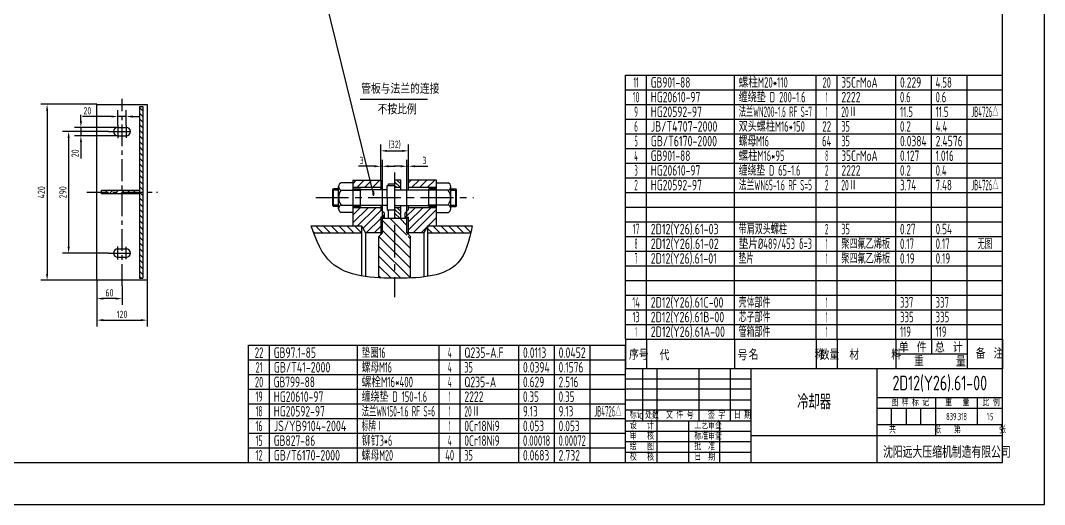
# Model space of a CAD drawing. Header units: millimetres. Extents: x 0 to 4205, y 0 to 2970.
# Drawn here: x 1760 to 4205, y 0 to 1155 of the extents above; entities that cross this region are included whole.
import ezdxf
from ezdxf.enums import TextEntityAlignment as Align

# ---------------------------------------------------------------- set-up
doc = ezdxf.new("R2010")
doc.units = ezdxf.units.MM
doc.header["$LTSCALE"] = 50
doc.linetypes.add('G', pattern=[2, 1.25, -0.25, 0.25, -0.25])
for name, color, linetype in [('01', 7, 'Continuous'), ('02', 1, 'Continuous'), ('05', 4, 'G'), ('08', 1, 'Continuous'), ('11', 3, 'Continuous'), ('9', 5, 'Continuous')]:
    doc.layers.add(name, color=color, linetype=linetype)
doc.styles.get("Standard").update_dxf_attribs({"font": 'isocp', "width": 0.707, "bigfont": 'intecad.shx'})
doc.dimstyles.new('INTE', dxfattribs={"dimscale": 5, "dimtxt": 3.5, "dimasz": 3, "dimexe": 3, "dimexo": 0, "dimgap": 1, "dimtad": 1, "dimdsep": 46, "dimtxsty": 'Standard', "dimcen": 0, "dimclrd": 1, "dimclre": 1, "dimclrt": 3, "dimaunit": 1, "dimadec": 0, "dimazin": 2, "dimtfac": 1, "dimtmove": 0, "dimatfit": 0, "dimfxl": 0, "dimtzin": 0, "dimarcsym": 0})

# ---------------------------------------------------------------- blocks, each defined once
blk = doc.blocks.new('*D42')
at = {"layer": '08', "color": 1, "lineweight": -2}
for p, q in [((2062.9, 535.2), (2062.9, 425.1)), ((1942.9, 476.5), (1942.9, 425.1)), ((1957.9, 440.1), (2047.9, 440.1))]:
    blk.add_line(p, q, dxfattribs=at)
at = {"layer": '08', "color": 1}
for points in [[(1957.9, 442.6), (1957.9, 437.6), (1942.9, 440.1)], [(2047.9, 442.6), (2047.9, 437.6), (2062.9, 440.1)]]:
    blk.add_solid(points, dxfattribs=at)
at = {"layer": 'Defpoints', "color": 0}
for p in [(2062.9, 535.2), (1942.9, 476.5), (2062.9, 440.1)]:
    blk.add_point(p, dxfattribs=at)
at = {"layer": '08', "color": 3, "insert": (2002.9, 453.8), "char_height": 17.5, "attachment_point": 5}
blk.add_mtext('120', dxfattribs=at)
blk = doc.blocks.new('*D48')
at = {"layer": '08', "color": 1, "lineweight": -2}
for p, q in [((1942.9, 955.2), (1809, 955.2)), ((1824, 940.2), (1824, 550.2)), ((1942.9, 535.2), (1809, 535.2))]:
    blk.add_line(p, q, dxfattribs=at)
at = {"layer": '08', "color": 1}
for points in [[(1821.5, 940.2), (1826.5, 940.2), (1824, 955.2)], [(1821.5, 550.2), (1826.5, 550.2), (1824, 535.2)]]:
    blk.add_solid(points, dxfattribs=at)
at = {"layer": 'Defpoints', "color": 0}
for p in [(1942.9, 955.2), (1824, 535.2), (1942.9, 535.2)]:
    blk.add_point(p, dxfattribs=at)
at = {"layer": '08', "color": 3, "insert": (1810.3, 745.2), "char_height": 17.5, "attachment_point": 5, "rotation": 90}
blk.add_mtext('420', dxfattribs=at)
blk = doc.blocks.new('*D49')
at = {"layer": '08', "color": 1, "lineweight": -2}
for p, q in [((1970.3, 890.2), (1860.4, 890.2)), ((1875.4, 875.2), (1875.4, 615.2)), ((1970.3, 600.2), (1860.4, 600.2))]:
    blk.add_line(p, q, dxfattribs=at)
at = {"layer": '08', "color": 1}
for points in [[(1872.9, 875.2), (1877.9, 875.2), (1875.4, 890.2)], [(1872.9, 615.2), (1877.9, 615.2), (1875.4, 600.2)]]:
    blk.add_solid(points, dxfattribs=at)
at = {"layer": 'Defpoints', "color": 0}
for p in [(1970.3, 890.2), (1875.4, 600.2), (1970.3, 600.2)]:
    blk.add_point(p, dxfattribs=at)
at = {"layer": '08', "color": 3, "insert": (1861.6, 745.2), "char_height": 17.5, "attachment_point": 5, "rotation": 90}
blk.add_mtext('290', dxfattribs=at)
blk = doc.blocks.new('*D50')
at = {"layer": '08', "color": 1, "lineweight": -2}
for p, q in [((1942.9, 535.2), (1942.9, 476.5)), ((2002.9, 521.9), (2002.9, 476.5)), ((1987.9, 491.5), (1957.9, 491.5))]:
    blk.add_line(p, q, dxfattribs=at)
at = {"layer": '08', "color": 1}
for points in [[(1957.9, 494), (1957.9, 489), (1942.9, 491.5)], [(1987.9, 494), (1987.9, 489), (2002.9, 491.5)]]:
    blk.add_solid(points, dxfattribs=at)
at = {"layer": 'Defpoints', "color": 0}
for p in [(1942.9, 535.2), (2002.9, 521.9), (1942.9, 491.5)]:
    blk.add_point(p, dxfattribs=at)
at = {"layer": '08', "color": 3, "insert": (1972.9, 505.3), "char_height": 17.5, "attachment_point": 5}
blk.add_mtext('60', dxfattribs=at)
blk = doc.blocks.new('*D51')
at = {"layer": '08', "color": 1, "lineweight": -2}
for p, q in [((1904.7, 915.2), (1904.7, 930.2)), ((1992.9, 900.2), (1889.7, 900.2)), ((1992.9, 880.2), (1889.7, 880.2)), ((1904.7, 900.2), (1904.7, 880.2)), ((1904.7, 865.2), (1904.7, 826.2))]:
    blk.add_line(p, q, dxfattribs=at)
at = {"layer": '08', "color": 1}
for points in [[(1902.2, 915.2), (1907.2, 915.2), (1904.7, 900.2)], [(1902.2, 865.2), (1907.2, 865.2), (1904.7, 880.2)]]:
    blk.add_solid(points, dxfattribs=at)
at = {"layer": 'Defpoints', "color": 0}
for p in [(1904.7, 880.2), (1992.9, 900.2), (1992.9, 880.2)]:
    blk.add_point(p, dxfattribs=at)
at = {"layer": '08', "color": 3, "insert": (1890.9, 838.2), "char_height": 17.5, "attachment_point": 5, "rotation": 90}
blk.add_mtext('20', dxfattribs=at)
blk = doc.blocks.new('*D52')
at = {"layer": '08', "color": 1, "lineweight": -2}
for p, q in [((1992.9, 905.8), (1992.9, 941.1)), ((2012.9, 904.5), (2012.9, 941.1)), ((1977.9, 926.1), (1908.3, 926.1)), ((2012.9, 926.1), (1992.9, 926.1)), ((2027.9, 926.1), (2042.9, 926.1))]:
    blk.add_line(p, q, dxfattribs=at)
at = {"layer": '08', "color": 1}
for points in [[(1977.9, 928.6), (1977.9, 923.6), (1992.9, 926.1)], [(2027.9, 928.6), (2027.9, 923.6), (2012.9, 926.1)]]:
    blk.add_solid(points, dxfattribs=at)
at = {"layer": 'Defpoints', "color": 0}
for p in [(1992.9, 926.1), (1992.9, 905.8), (2012.9, 904.5)]:
    blk.add_point(p, dxfattribs=at)
at = {"layer": '08', "color": 3, "insert": (1920.2, 939.8), "char_height": 17.5, "attachment_point": 5}
blk.add_mtext('20', dxfattribs=at)
blk = doc.blocks.new('*U101')
at = {"layer": '01'}
for points in [[(821, 20), (821, 574)], [(20, 20), (821, 20)]]:
    blk.add_lwpolyline(points, dxfattribs=at)
at = {"layer": '02'}
for points in [[(841, 0), (841, 594)], [(0, 0), (841, 0)]]:
    blk.add_lwpolyline(points, dxfattribs=at)
blk = doc.blocks.new('*D131')
at = {"layer": '02', "color": 1, "lineweight": -2}
for p, q in [((2620.4, 774.1), (2620.4, 859.1)), ((2687, 774.1), (2687, 859.1)), ((2635.4, 844.1), (2672, 844.1))]:
    blk.add_line(p, q, dxfattribs=at)
at = {"layer": '02', "color": 1}
for points in [[(2635.4, 846.6), (2635.4, 841.6), (2620.4, 844.1)], [(2672, 846.6), (2672, 841.6), (2687, 844.1)]]:
    blk.add_solid(points, dxfattribs=at)
at = {"layer": 'Defpoints', "color": 0}
for p in [(2687, 844.1), (2620.4, 774.1), (2687, 774.1)]:
    blk.add_point(p, dxfattribs=at)
at = {"layer": '02', "color": 3, "insert": (2653.7, 858.8), "char_height": 17.5, "attachment_point": 5}
blk.add_mtext('(32)', dxfattribs=at)
blk = doc.blocks.new('*D132')
at = {"layer": '02', "color": 1, "lineweight": -2}
for p, q in [((2667.9, 807.3), (2652.9, 807.3)), ((2682.9, 682.5), (2682.9, 822.3)), ((2682.9, 807.3), (2687, 807.3)), ((2687, 797.8), (2687, 822.3)), ((2702, 807.3), (2732.5, 807.3))]:
    blk.add_line(p, q, dxfattribs=at)
at = {"layer": '02', "color": 1}
for points in [[(2667.9, 809.8), (2667.9, 804.8), (2682.9, 807.3)], [(2702, 809.8), (2702, 804.8), (2687, 807.3)]]:
    blk.add_solid(points, dxfattribs=at)
at = {"layer": 'Defpoints', "color": 0}
for p in [(2687, 807.3), (2687, 797.8), (2682.9, 682.5)]:
    blk.add_point(p, dxfattribs=at)
at = {"layer": '02', "color": 3, "insert": (2724.8, 821.1), "char_height": 17.5, "attachment_point": 5}
blk.add_mtext('3', dxfattribs=at)
blk = doc.blocks.new('*D133')
at = {"layer": '02', "color": 1, "lineweight": -2}
for p, q in [((2605.4, 807.3), (2567.2, 807.3)), ((2620.4, 797.8), (2620.4, 822.3)), ((2624.5, 807.3), (2620.4, 807.3)), ((2624.5, 682.5), (2624.5, 822.3)), ((2639.5, 807.3), (2654.5, 807.3))]:
    blk.add_line(p, q, dxfattribs=at)
at = {"layer": '02', "color": 1}
for points in [[(2605.4, 809.8), (2605.4, 804.8), (2620.4, 807.3)], [(2639.5, 809.8), (2639.5, 804.8), (2624.5, 807.3)]]:
    blk.add_solid(points, dxfattribs=at)
at = {"layer": 'Defpoints', "color": 0}
for p in [(2620.4, 807.3), (2620.4, 797.8), (2624.5, 682.5)]:
    blk.add_point(p, dxfattribs=at)
at = {"layer": '02', "color": 3, "insert": (2574.9, 821.1), "char_height": 17.5, "attachment_point": 5}
blk.add_mtext('3', dxfattribs=at)
blk = doc.blocks.new('*U143')
at = {"layer": '01'}
for p, q in [((-180, 14), (0, 14)), ((-180, 14), (-180, 0)), ((-170, 14), (-170, 0)), ((-128, 14), (-128, 0)), ((-89, 14), (-89, 0)), ((-79, 14), (-79, 0)), ((-51, 14), (-51, 0)), ((-34, 14), (-34, 7)), ((-17, 14), (-17, 0)), ((0, 14), (0, 0)), ((-51, 7), (-17, 7))]:
    blk.add_line(p, q, dxfattribs=at)
at = {"layer": '11', "width": 0.67}
for s, p in [('单  件', (-42.9, 7.58)), ('总  计', (-25.73, 7.58))]:
    blk.add_text(s, height=5, dxfattribs=at).set_placement(p, align=Align.CENTER)
for s, p in [(' 备  注', (-14.78, 4.63)), ('序号', (-178.39, 4.08)), (' 代                 号', (-165.71, 3.83)), (' 名              称', (-123.17, 4.09)), (' 数量', (-89.24, 4.08)), (' 材        料', (-75.11, 4.09)), (' 重        量', (-44.21, 0.87))]:
    blk.add_text(s, height=5, dxfattribs=at).set_placement(p)
blk = doc.blocks.new('*U144', base_point=(3205, 429.991))
at = {"layer": '01'}
for p, q in [((3205, 394.991), (3205, 429.991)), ((3255, 394.991), (3255, 429.991)), ((3465, 394.991), (3465, 429.991)), ((3660, 394.991), (3660, 429.991)), ((3710, 394.991), (3710, 429.991)), ((3850, 394.991), (3850, 429.991)), ((3935, 394.991), (3935, 429.991)), ((4020, 394.991), (4020, 429.991)), ((4105, 394.991), (4105, 429.991))]:
    blk.add_line(p, q, dxfattribs=at)
at = {"layer": '02'}
blk.add_line((3205, 429.991), (4105, 429.991), dxfattribs=at)
blk = doc.blocks.new('*U145', base_point=(3205, 464.991))
at = {"layer": '01'}
for p, q in [((3205, 429.991), (3205, 464.991)), ((3255, 429.991), (3255, 464.991)), ((3465, 429.991), (3465, 464.991)), ((3660, 429.991), (3660, 464.991)), ((3710, 429.991), (3710, 464.991)), ((3850, 429.991), (3850, 464.991)), ((3935, 429.991), (3935, 464.991)), ((4020, 429.991), (4020, 464.991)), ((4105, 429.991), (4105, 464.991))]:
    blk.add_line(p, q, dxfattribs=at)
at = {"layer": '02'}
blk.add_line((3205, 464.991), (4105, 464.991), dxfattribs=at)
blk = doc.blocks.new('*U146', base_point=(3205, 499.991))
at = {"layer": '01'}
for p, q in [((3205, 464.991), (3205, 499.991)), ((3255, 464.991), (3255, 499.991)), ((3465, 464.991), (3465, 499.991)), ((3660, 464.991), (3660, 499.991)), ((3710, 464.991), (3710, 499.991)), ((3850, 464.991), (3850, 499.991)), ((3935, 464.991), (3935, 499.991)), ((4020, 464.991), (4020, 499.991)), ((4105, 464.991), (4105, 499.991))]:
    blk.add_line(p, q, dxfattribs=at)
at = {"layer": '02'}
blk.add_line((3205, 499.991), (4105, 499.991), dxfattribs=at)
blk = doc.blocks.new('*U147', base_point=(3205, 534.991))
at = {"layer": '01'}
for p, q in [((3205, 499.991), (3205, 534.991)), ((3255, 499.991), (3255, 534.991)), ((3465, 499.991), (3465, 534.991)), ((3660, 499.991), (3660, 534.991)), ((3710, 499.991), (3710, 534.991)), ((3850, 499.991), (3850, 534.991)), ((3935, 499.991), (3935, 534.991)), ((4020, 499.991), (4020, 534.991)), ((4105, 499.991), (4105, 534.991))]:
    blk.add_line(p, q, dxfattribs=at)
at = {"layer": '02'}
blk.add_line((3205, 534.991), (4105, 534.991), dxfattribs=at)
blk = doc.blocks.new('*U148', base_point=(3205, 569.991))
at = {"layer": '01'}
for p, q in [((3205, 534.991), (3205, 569.991)), ((3255, 534.991), (3255, 569.991)), ((3465, 534.991), (3465, 569.991)), ((3660, 534.991), (3660, 569.991)), ((3710, 534.991), (3710, 569.991)), ((3850, 534.991), (3850, 569.991)), ((3935, 534.991), (3935, 569.991)), ((4020, 534.991), (4020, 569.991)), ((4105, 534.991), (4105, 569.991))]:
    blk.add_line(p, q, dxfattribs=at)
at = {"layer": '02'}
blk.add_line((3205, 569.991), (4105, 569.991), dxfattribs=at)
blk = doc.blocks.new('*U149', base_point=(3205, 604.991))
at = {"layer": '01'}
for p, q in [((3205, 569.991), (3205, 604.991)), ((3255, 569.991), (3255, 604.991)), ((3465, 569.991), (3465, 604.991)), ((3660, 569.991), (3660, 604.991)), ((3710, 569.991), (3710, 604.991)), ((3850, 569.991), (3850, 604.991)), ((3935, 569.991), (3935, 604.991)), ((4020, 569.991), (4020, 604.991)), ((4105, 569.991), (4105, 604.991))]:
    blk.add_line(p, q, dxfattribs=at)
at = {"layer": '02'}
blk.add_line((3205, 604.991), (4105, 604.991), dxfattribs=at)
blk = doc.blocks.new('*U150', base_point=(3205, 639.991))
at = {"layer": '01'}
for p, q in [((3205, 604.991), (3205, 639.991)), ((3255, 604.991), (3255, 639.991)), ((3465, 604.991), (3465, 639.991)), ((3660, 604.991), (3660, 639.991)), ((3710, 604.991), (3710, 639.991)), ((3850, 604.991), (3850, 639.991)), ((3935, 604.991), (3935, 639.991)), ((4020, 604.991), (4020, 639.991)), ((4105, 604.991), (4105, 639.991))]:
    blk.add_line(p, q, dxfattribs=at)
at = {"layer": '02'}
blk.add_line((3205, 639.991), (4105, 639.991), dxfattribs=at)
blk = doc.blocks.new('*U151', base_point=(3205, 674.991))
at = {"layer": '01'}
for p, q in [((3205, 639.991), (3205, 674.991)), ((3255, 639.991), (3255, 674.991)), ((3465, 639.991), (3465, 674.991)), ((3660, 639.991), (3660, 674.991)), ((3710, 639.991), (3710, 674.991)), ((3850, 639.991), (3850, 674.991)), ((3935, 639.991), (3935, 674.991)), ((4020, 639.991), (4020, 674.991)), ((4105, 639.991), (4105, 674.991))]:
    blk.add_line(p, q, dxfattribs=at)
at = {"layer": '02'}
blk.add_line((3205, 674.991), (4105, 674.991), dxfattribs=at)
blk = doc.blocks.new('*U152', base_point=(3205, 709.991))
at = {"layer": '01'}
for p, q in [((3205, 674.991), (3205, 709.991)), ((3255, 674.991), (3255, 709.991)), ((3465, 674.991), (3465, 709.991)), ((3660, 674.991), (3660, 709.991)), ((3710, 674.991), (3710, 709.991)), ((3850, 674.991), (3850, 709.991)), ((3935, 674.991), (3935, 709.991)), ((4020, 674.991), (4020, 709.991)), ((4105, 674.991), (4105, 709.991))]:
    blk.add_line(p, q, dxfattribs=at)
at = {"layer": '02'}
blk.add_line((3205, 709.991), (4105, 709.991), dxfattribs=at)
blk = doc.blocks.new('*U153', base_point=(3205, 744.991))
at = {"layer": '01'}
for p, q in [((3205, 709.991), (3205, 744.991)), ((3255, 709.991), (3255, 744.991)), ((3465, 709.991), (3465, 744.991)), ((3660, 709.991), (3660, 744.991)), ((3710, 709.991), (3710, 744.991)), ((3850, 709.991), (3850, 744.991)), ((3935, 709.991), (3935, 744.991)), ((4020, 709.991), (4020, 744.991)), ((4105, 709.991), (4105, 744.991))]:
    blk.add_line(p, q, dxfattribs=at)
at = {"layer": '02'}
blk.add_line((3205, 744.991), (4105, 744.991), dxfattribs=at)
blk = doc.blocks.new('*U154', base_point=(3205, 779.991))
at = {"layer": '01'}
for p, q in [((3205, 744.991), (3205, 779.991)), ((3255, 744.991), (3255, 779.991)), ((3465, 744.991), (3465, 779.991)), ((3660, 744.991), (3660, 779.991)), ((3710, 744.991), (3710, 779.991)), ((3850, 744.991), (3850, 779.991)), ((3935, 744.991), (3935, 779.991)), ((4020, 744.991), (4020, 779.991)), ((4105, 744.991), (4105, 779.991))]:
    blk.add_line(p, q, dxfattribs=at)
at = {"layer": '02'}
blk.add_line((3205, 779.991), (4105, 779.991), dxfattribs=at)
blk = doc.blocks.new('*U155', base_point=(3205, 814.991))
at = {"layer": '01'}
for p, q in [((3205, 779.991), (3205, 814.991)), ((3255, 779.991), (3255, 814.991)), ((3465, 779.991), (3465, 814.991)), ((3660, 779.991), (3660, 814.991)), ((3710, 779.991), (3710, 814.991)), ((3850, 779.991), (3850, 814.991)), ((3935, 779.991), (3935, 814.991)), ((4020, 779.991), (4020, 814.991)), ((4105, 779.991), (4105, 814.991))]:
    blk.add_line(p, q, dxfattribs=at)
at = {"layer": '02'}
blk.add_line((3205, 814.991), (4105, 814.991), dxfattribs=at)
blk = doc.blocks.new('*U156', base_point=(3205, 849.991))
at = {"layer": '01'}
for p, q in [((3205, 814.991), (3205, 849.991)), ((3255, 814.991), (3255, 849.991)), ((3465, 814.991), (3465, 849.991)), ((3660, 814.991), (3660, 849.991)), ((3710, 814.991), (3710, 849.991)), ((3850, 814.991), (3850, 849.991)), ((3935, 814.991), (3935, 849.991)), ((4020, 814.991), (4020, 849.991)), ((4105, 814.991), (4105, 849.991))]:
    blk.add_line(p, q, dxfattribs=at)
at = {"layer": '02'}
blk.add_line((3205, 849.991), (4105, 849.991), dxfattribs=at)
blk = doc.blocks.new('*U157', base_point=(3205, 884.991))
at = {"layer": '01'}
for p, q in [((3205, 849.991), (3205, 884.991)), ((3255, 849.991), (3255, 884.991)), ((3465, 849.991), (3465, 884.991)), ((3660, 849.991), (3660, 884.991)), ((3710, 849.991), (3710, 884.991)), ((3850, 849.991), (3850, 884.991)), ((3935, 849.991), (3935, 884.991)), ((4020, 849.991), (4020, 884.991)), ((4105, 849.991), (4105, 884.991))]:
    blk.add_line(p, q, dxfattribs=at)
at = {"layer": '02'}
blk.add_line((3205, 884.991), (4105, 884.991), dxfattribs=at)
blk = doc.blocks.new('*U158', base_point=(3205, 919.991))
at = {"layer": '01'}
for p, q in [((3205, 884.991), (3205, 919.991)), ((3255, 884.991), (3255, 919.991)), ((3465, 884.991), (3465, 919.991)), ((3660, 884.991), (3660, 919.991)), ((3710, 884.991), (3710, 919.991)), ((3850, 884.991), (3850, 919.991)), ((3935, 884.991), (3935, 919.991)), ((4020, 884.991), (4020, 919.991)), ((4105, 884.991), (4105, 919.991))]:
    blk.add_line(p, q, dxfattribs=at)
at = {"layer": '02'}
blk.add_line((3205, 919.991), (4105, 919.991), dxfattribs=at)
blk = doc.blocks.new('*U159', base_point=(3205, 954.991))
at = {"layer": '01'}
for p, q in [((3205, 919.991), (3205, 954.991)), ((3255, 919.991), (3255, 954.991)), ((3465, 919.991), (3465, 954.991)), ((3660, 919.991), (3660, 954.991)), ((3710, 919.991), (3710, 954.991)), ((3850, 919.991), (3850, 954.991)), ((3935, 919.991), (3935, 954.991)), ((4020, 919.991), (4020, 954.991)), ((4105, 919.991), (4105, 954.991))]:
    blk.add_line(p, q, dxfattribs=at)
at = {"layer": '02'}
blk.add_line((3205, 954.991), (4105, 954.991), dxfattribs=at)
blk = doc.blocks.new('*U160', base_point=(3205, 989.991))
at = {"layer": '01'}
for p, q in [((3205, 954.991), (3205, 989.991)), ((3255, 954.991), (3255, 989.991)), ((3465, 954.991), (3465, 989.991)), ((3660, 954.991), (3660, 989.991)), ((3710, 954.991), (3710, 989.991)), ((3850, 954.991), (3850, 989.991)), ((3935, 954.991), (3935, 989.991)), ((4020, 954.991), (4020, 989.991)), ((4105, 954.991), (4105, 989.991))]:
    blk.add_line(p, q, dxfattribs=at)
at = {"layer": '02'}
blk.add_line((3205, 989.991), (4105, 989.991), dxfattribs=at)
blk = doc.blocks.new('*U161', base_point=(3205, 1024.991))
at = {"layer": '01'}
for p, q in [((3205, 989.991), (3205, 1024.991)), ((3205, 1024.991), (4105, 1024.991)), ((3255, 989.991), (3255, 1024.991)), ((3465, 989.991), (3465, 1024.991)), ((3660, 989.991), (3660, 1024.991)), ((3710, 989.991), (3710, 1024.991)), ((3850, 989.991), (3850, 1024.991)), ((3935, 989.991), (3935, 1024.991)), ((4020, 989.991), (4020, 1024.991)), ((4105, 989.991), (4105, 1024.991))]:
    blk.add_line(p, q, dxfattribs=at)
blk = doc.blocks.new('*U162', base_point=(2305.036, 135))
at = {"layer": '01'}
for p, q in [((2305.036, 100), (2305.036, 135)), ((2355.036, 100), (2355.036, 135)), ((2565.036, 100), (2565.036, 135)), ((2760.036, 100), (2760.036, 135)), ((2810.036, 100), (2810.036, 135)), ((2950.036, 100), (2950.036, 135)), ((3035.036, 100), (3035.036, 135)), ((3120.036, 100), (3120.036, 135)), ((3205.036, 100), (3205.036, 135))]:
    blk.add_line(p, q, dxfattribs=at)
at = {"layer": '02'}
blk.add_line((2305.036, 135), (3205.036, 135), dxfattribs=at)
blk = doc.blocks.new('*U163', base_point=(2305.036, 170))
at = {"layer": '01'}
for p, q in [((2305.036, 135), (2305.036, 170)), ((2355.036, 135), (2355.036, 170)), ((2565.036, 135), (2565.036, 170)), ((2760.036, 135), (2760.036, 170)), ((2810.036, 135), (2810.036, 170)), ((2950.036, 135), (2950.036, 170)), ((3035.036, 135), (3035.036, 170)), ((3120.036, 135), (3120.036, 170)), ((3205.036, 135), (3205.036, 170))]:
    blk.add_line(p, q, dxfattribs=at)
at = {"layer": '02'}
blk.add_line((2305.036, 170), (3205.036, 170), dxfattribs=at)
blk = doc.blocks.new('*U164', base_point=(2305.036, 205))
at = {"layer": '01'}
for p, q in [((2305.036, 170), (2305.036, 205)), ((2355.036, 170), (2355.036, 205)), ((2565.036, 170), (2565.036, 205)), ((2760.036, 170), (2760.036, 205)), ((2810.036, 170), (2810.036, 205)), ((2950.036, 170), (2950.036, 205)), ((3035.036, 170), (3035.036, 205)), ((3120.036, 170), (3120.036, 205)), ((3205.036, 170), (3205.036, 205))]:
    blk.add_line(p, q, dxfattribs=at)
at = {"layer": '02'}
blk.add_line((2305.036, 205), (3205.036, 205), dxfattribs=at)
blk = doc.blocks.new('*U165', base_point=(2305.036, 240))
at = {"layer": '01'}
for p, q in [((2305.036, 205), (2305.036, 240)), ((2355.036, 205), (2355.036, 240)), ((2565.036, 205), (2565.036, 240)), ((2760.036, 205), (2760.036, 240)), ((2810.036, 205), (2810.036, 240)), ((2950.036, 205), (2950.036, 240)), ((3035.036, 205), (3035.036, 240)), ((3120.036, 205), (3120.036, 240)), ((3205.036, 205), (3205.036, 240))]:
    blk.add_line(p, q, dxfattribs=at)
at = {"layer": '02'}
blk.add_line((2305.036, 240), (3205.036, 240), dxfattribs=at)
blk = doc.blocks.new('*U166', base_point=(2305.036, 275))
at = {"layer": '01'}
for p, q in [((2305.036, 240), (2305.036, 275)), ((2355.036, 240), (2355.036, 275)), ((2565.036, 240), (2565.036, 275)), ((2760.036, 240), (2760.036, 275)), ((2810.036, 240), (2810.036, 275)), ((2950.036, 240), (2950.036, 275)), ((3035.036, 240), (3035.036, 275)), ((3120.036, 240), (3120.036, 275)), ((3205.036, 240), (3205.036, 275))]:
    blk.add_line(p, q, dxfattribs=at)
at = {"layer": '02'}
blk.add_line((2305.036, 275), (3205.036, 275), dxfattribs=at)
blk = doc.blocks.new('*U167', base_point=(2305.036, 310))
at = {"layer": '01'}
for p, q in [((2305.036, 275), (2305.036, 310)), ((2355.036, 275), (2355.036, 310)), ((2565.036, 275), (2565.036, 310)), ((2760.036, 275), (2760.036, 310)), ((2810.036, 275), (2810.036, 310)), ((2950.036, 275), (2950.036, 310)), ((3035.036, 275), (3035.036, 310)), ((3120.036, 275), (3120.036, 310)), ((3205.036, 275), (3205.036, 310))]:
    blk.add_line(p, q, dxfattribs=at)
at = {"layer": '02'}
blk.add_line((2305.036, 310), (3205.036, 310), dxfattribs=at)
blk = doc.blocks.new('*U168', base_point=(2305.036, 345))
at = {"layer": '01'}
for p, q in [((2305.036, 310), (2305.036, 345)), ((2355.036, 310), (2355.036, 345)), ((2565.036, 310), (2565.036, 345)), ((2760.036, 310), (2760.036, 345)), ((2810.036, 310), (2810.036, 345)), ((2950.036, 310), (2950.036, 345)), ((3035.036, 310), (3035.036, 345)), ((3120.036, 310), (3120.036, 345)), ((3205.036, 310), (3205.036, 345))]:
    blk.add_line(p, q, dxfattribs=at)
at = {"layer": '02'}
blk.add_line((2305.036, 345), (3205.036, 345), dxfattribs=at)
blk = doc.blocks.new('*U169', base_point=(2305.036, 380))
at = {"layer": '01'}
for p, q in [((2305.036, 345), (2305.036, 380)), ((2305.036, 380), (3205.036, 380)), ((2355.036, 345), (2355.036, 380)), ((2565.036, 345), (2565.036, 380)), ((2760.036, 345), (2760.036, 380)), ((2810.036, 345), (2810.036, 380)), ((2950.036, 345), (2950.036, 380)), ((3035.036, 345), (3035.036, 380)), ((3120.036, 345), (3120.036, 380)), ((3205.036, 345), (3205.036, 380))]:
    blk.add_line(p, q, dxfattribs=at)

msp = doc.modelspace()

# ---------------------------------------------------------------- hatches: boundary and pattern name
at = {"layer": '02', "ltscale": 1.25}
h = msp.add_hatch(dxfattribs=at)
h.set_pattern_fill('ANSI31', color=256, scale=4.166667, style=0)
h.set_pattern_definition([(45, (625.147, -59.011), (-9.35443, 9.35443), [])])
h.paths.add_polyline_path([(2687.028, 708.522), (2687.028, 704.355), (2678.695, 696.022), (2678.695, 685.605), (2687.028, 685.605), (2687.028, 648.105), (2723.239, 648.105), (2732.862, 664.772), (2753.695, 664.772), (2753.695, 708.522)])
h.paths.add_polyline_path([(2753.695, 756.439), (2753.695, 774.147), (2687.028, 774.147), (2687.028, 756.439)])
h.paths.add_polyline_path([(2553.695, 774.147), (2553.695, 756.439), (2620.362, 756.439), (2620.362, 774.147)])
h.paths.add_polyline_path([(2553.695, 708.522), (2553.695, 664.772), (2574.528, 664.772), (2584.151, 648.105), (2620.362, 648.105), (2620.362, 685.605), (2628.695, 685.605), (2628.695, 696.022), (2620.362, 704.355), (2620.362, 708.522)])
h = msp.add_hatch(dxfattribs=at)
h.set_pattern_fill('ANSI31', color=256, scale=2.083333, angle=180, style=0)
h.set_pattern_definition([(315, (731.9546, -1657.722), (-4.677217, -4.677217), [])])
h.paths.add_polyline_path([(2668.278, 708.522), (2653.695, 708.522), (2653.695, 682.48), (2668.278, 682.48)])
h.paths.add_polyline_path([(2668.278, 774.147), (2653.695, 774.147), (2653.695, 756.439), (2668.278, 756.439)])
h = msp.add_hatch(dxfattribs=at)
h.set_pattern_fill('ANSI31', color=256, scale=4.166667, angle=90, style=0)
h.set_pattern_definition([(135, (625.147, -59.011), (-9.35443, -9.35443), [])])
edge = h.paths.add_edge_path()
edge.add_spline(control_points=[(2835.398, 648.105), (2836.687, 653.603), (2837.906, 659.175), (2839.101, 664.772)], knot_values=[3.78685826, 3.78685826, 3.78685826, 3.78685826, 11.32454914, 11.32454914, 11.32454914, 11.32454914], degree=3, periodic=0)
edge.add_line((2839.101, 664.772), (2732.862, 664.772))
edge.add_line((2732.862, 664.772), (2732.862, 648.105))
edge.add_line((2732.862, 648.105), (2835.398, 648.105))
edge = h.paths.add_edge_path()
edge.add_line((2574.528, 648.105), (2574.528, 664.772))
edge.add_line((2574.528, 664.772), (2454.75, 664.772))
edge.add_spline(control_points=[(2454.75, 664.772), (2456.571, 659.133), (2458.452, 653.565), (2460.422, 648.105)], knot_values=[239.79280616, 239.79280616, 239.79280616, 239.79280616, 247.73367921, 247.73367921, 247.73367921, 247.73367921], degree=3, periodic=0)
edge.add_line((2460.422, 648.105), (2574.528, 648.105))
h = msp.add_hatch(dxfattribs=at)
h.set_pattern_fill('ANSI31', color=256, scale=5.208333, angle=90, style=0)
h.set_pattern_definition([(135, (625.147, -59.011), (-11.69304, -11.69304), [])])
edge = h.paths.add_edge_path()
edge.add_line((2682.862, 682.48), (2682.862, 639.772))
edge.add_line((2682.862, 639.772), (2691.195, 639.772))
edge.add_line((2691.195, 639.772), (2691.195, 540.6))
edge.add_spline(control_points=[(2691.195, 540.6), (2681.934, 540.199), (2669.377, 539.961), (2656.867, 539.909), (2653.695, 539.911)], knot_values=[107.70563825, 107.70563825, 107.70563825, 107.70563825, 119.54036875, 123.57030135, 123.57030135, 123.57030135, 123.57030135], degree=3, periodic=0)
edge.add_line((2653.695, 539.911), (2653.695, 682.48))
edge.add_line((2653.695, 682.48), (2682.862, 682.48))
edge = h.paths.add_edge_path()
edge.add_line((2653.695, 682.48), (2653.695, 539.911))
edge.add_spline(control_points=[(2653.695, 539.911), (2641.034, 539.92), (2628.469, 540.173), (2616.195, 540.877)], knot_values=[123.57030135, 123.57030135, 123.57030135, 123.57030135, 139.65701444, 139.65701444, 139.65701444, 139.65701444], degree=3, periodic=0)
edge.add_line((2616.195, 540.877), (2616.195, 639.772))
edge.add_line((2616.195, 639.772), (2624.528, 639.772))
edge.add_line((2624.528, 639.772), (2624.528, 682.48))
edge.add_line((2624.528, 682.48), (2653.695, 682.48))
h = msp.add_hatch(color=256, dxfattribs=at)
h.paths.add_polyline_path([(2687.028, 682.48), (2687.028, 648.105), (2682.862, 648.105), (2682.862, 682.48)])
h.paths.add_polyline_path([(2624.528, 682.48), (2624.528, 648.105), (2620.362, 648.105), (2620.362, 682.48)])
at = {"layer": '08', "ltscale": 0.833333}
h = msp.add_hatch(dxfattribs=at)
h.set_pattern_fill('ANSI31', color=256, scale=3, style=0)
h.set_pattern_definition([(135, (3883.269, -190.2885), (6.73519, 6.73519), [])])
h.paths.add_polyline_path([(2044.889, 745.164), (2052.889, 745.164), (2052.889, 540.164), (2044.889, 540.164)])
h.paths.add_polyline_path([(2052.889, 745.164), (2044.889, 745.164), (2044.889, 950.164), (2052.889, 950.164)])
h = msp.add_hatch(dxfattribs=at)
h.set_pattern_fill('ANSI31', color=256, scale=3, angle=90, style=0)
h.set_pattern_definition([(45, (3883.269, -190.2885), (6.73519, -6.73519), [])])
h.paths.add_polyline_path([(1953.999, 749.164), (2002.889, 749.164), (2002.889, 745.164), (1953.999, 745.164)])
h.paths.add_polyline_path([(1953.999, 745.164), (2002.889, 745.164), (2002.889, 741.164), (1953.999, 741.164)])
h.paths.add_polyline_path([(2002.889, 745.164), (2044.889, 745.164), (2044.889, 741.164), (2002.889, 741.164)])
h.paths.add_polyline_path([(2002.889, 749.164), (2044.889, 749.164), (2044.889, 745.164), (2002.889, 745.164)])

# ---------------------------------------------------------------- linework, layer by layer
at = {"layer": '01', "color": 7, "linetype": 'Continuous', "ltscale": 0.833333}
for p, q in [((1942.889, 535.164), (1942.889, 955.164)), ((1942.889, 955.164), (2062.889, 955.164)), ((2062.889, 955.164), (2062.889, 535.164)), ((2044.889, 950.164), (2044.889, 540.164)), ((2044.889, 950.164), (2052.889, 950.164)), ((2052.889, 950.164), (2052.889, 540.164)), ((1992.889, 900.164), (2012.889, 900.164)), ((1992.889, 880.164), (2012.889, 880.164)), ((2044.889, 749.164), (1953.999, 749.164)), ((1953.999, 741.164), (1953.999, 749.164)), ((2044.889, 741.164), (1953.999, 741.164)), ((1992.889, 610.164), (2012.889, 610.164)), ((1992.889, 590.164), (2012.889, 590.164)), ((2044.889, 540.164), (2052.889, 540.164)), ((2062.889, 535.164), (1942.889, 535.164))]:
    msp.add_line(p, q, dxfattribs=at)
at = {"layer": '01', "color": 7, "linetype": 'Continuous', "ltscale": 1.25}
for p, q in [((2519.632, 706.064), (2519.632, 758.897)), ((2553.695, 767.702), (2525.972, 767.702)), ((2635.987, 761.647), (2653.695, 761.647)), ((2753.695, 767.702), (2781.418, 767.702)), ((2787.758, 706.064), (2787.758, 758.897)), ((2505.797, 751.212), (2507.879, 753.293)), ((2505.797, 713.749), (2505.797, 751.212)), ((2507.879, 711.667), (2507.879, 753.293)), ((2519.632, 753.293), (2507.879, 753.293)), ((2620.362, 756.439), (2553.695, 756.439)), ((2633.903, 751.022), (2574.141, 751.022)), ((2668.278, 756.439), (2653.695, 756.439)), ((2753.695, 756.439), (2687.028, 756.439)), ((2787.758, 753.293), (2799.511, 753.293)), ((2799.511, 711.667), (2799.511, 753.293)), ((2801.592, 751.212), (2799.511, 753.293)), ((2801.592, 713.749), (2801.592, 751.212)), ((2505.797, 713.749), (2507.879, 711.667)), ((2519.632, 711.667), (2507.879, 711.667)), ((2633.903, 713.939), (2574.141, 713.939)), ((2787.758, 711.667), (2799.511, 711.667)), ((2801.592, 713.749), (2799.511, 711.667)), ((2553.695, 697.258), (2525.972, 697.258)), ((2620.362, 708.522), (2553.695, 708.522)), ((2635.987, 703.314), (2653.695, 703.314)), ((2668.278, 708.522), (2653.695, 708.522)), ((2753.695, 708.522), (2687.028, 708.522)), ((2753.695, 697.258), (2781.418, 697.258))]:
    msp.add_line(p, q, dxfattribs=at)
at = {"layer": '01', "ltscale": 1.25}
for p, q in [((2553.695, 774.147), (2620.362, 774.147)), ((2553.695, 774.147), (2553.695, 732.48)), ((2620.362, 774.147), (2620.362, 751.022)), ((2635.987, 732.48), (2635.987, 761.647)), ((2639.112, 761.647), (2639.112, 765.265)), ((2639.112, 765.265), (2653.695, 765.265)), ((2668.278, 774.147), (2653.695, 774.147)), ((2653.695, 774.147), (2653.695, 732.48)), ((2668.278, 751.022), (2668.278, 774.147)), ((2753.695, 774.147), (2687.028, 774.147)), ((2687.028, 751.022), (2687.028, 774.147)), ((2753.695, 732.48), (2753.695, 774.147)), ((2525.972, 750.091), (2553.695, 750.091)), ((2553.695, 753.314), (2572.058, 753.314)), ((2572.058, 711.647), (2572.058, 753.314)), ((2655.778, 751.022), (2733.248, 751.022)), ((2753.695, 753.314), (2735.332, 753.314)), ((2735.332, 711.647), (2735.332, 753.314)), ((2781.418, 750.091), (2753.695, 750.091)), ((2525.972, 714.869), (2553.695, 714.869)), ((2553.695, 732.48), (2553.695, 664.772)), ((2553.695, 711.647), (2572.058, 711.647)), ((2620.362, 713.939), (2620.362, 704.355)), ((2635.987, 732.48), (2635.987, 703.314)), ((2653.695, 732.48), (2653.695, 682.48)), ((2655.778, 713.939), (2733.248, 713.939)), ((2668.278, 682.48), (2668.278, 713.939)), ((2687.028, 704.355), (2687.028, 713.939)), ((2753.695, 711.647), (2735.332, 711.647)), ((2753.695, 664.772), (2753.695, 732.48)), ((2781.418, 714.869), (2753.695, 714.869)), ((2620.362, 704.355), (2628.695, 696.022)), ((2620.362, 685.605), (2620.362, 643.939)), ((2628.695, 685.605), (2620.362, 685.605)), ((2628.695, 696.022), (2628.695, 682.48)), ((2639.112, 682.48), (2639.112, 703.314)), ((2687.028, 704.355), (2678.695, 696.022)), ((2678.695, 682.48), (2678.695, 696.022)), ((2678.695, 685.605), (2687.028, 685.605)), ((2687.028, 643.939), (2687.028, 685.605)), ((2454.75, 664.772), (2574.528, 664.772)), ((2574.528, 664.772), (2574.528, 545.55)), ((2574.528, 664.772), (2584.151, 648.105)), ((2687.028, 682.48), (2620.362, 682.48)), ((2624.528, 648.105), (2624.528, 682.48)), ((2682.862, 648.105), (2682.862, 682.48)), ((2732.862, 664.772), (2723.239, 648.105)), ((2732.862, 544.484), (2732.862, 664.772)), ((2732.862, 664.772), (2839.101, 664.772)), ((2460.422, 648.105), (2574.528, 648.105)), ((2584.151, 648.105), (2584.151, 543.99)), ((2624.528, 648.105), (2584.151, 648.105)), ((2624.528, 648.105), (2616.195, 639.772)), ((2616.195, 540.877), (2616.195, 639.772)), ((2723.239, 648.105), (2682.862, 648.105)), ((2682.862, 648.105), (2691.195, 639.772)), ((2691.195, 540.6), (2691.195, 639.772)), ((2723.239, 648.105), (2723.239, 543.132)), ((2732.862, 648.105), (2835.398, 648.105))]:
    msp.add_line(p, q, dxfattribs=at)
at = {"layer": '01'}
for p, q in [((3205.036, 324.991), (4105, 324.991)), ((3205.036, 100), (3205.036, 324.991)), ((3505.024, 100), (3505.024, 324.991)), ((3805.012, 324.991), (3805.012, 100)), ((4105, 100), (4105, 324.991)), ((3205.036, 199.996), (3505.024, 199.996)), ((3505.024, 164.997), (4105, 164.997)), ((3205.036, 100), (4105, 100))]:
    msp.add_line(p, q, dxfattribs=at)
at = {"layer": '01', "color": 7, "linetype": 'Continuous', "ltscale": 0.833333}
for centre, start, end in [((1992.889, 890.164), 90, 270), ((2012.889, 890.164), 270, 90), ((1992.889, 600.164), 90, 270), ((2012.889, 600.164), 270, 90)]:
    msp.add_arc(centre, 10, start, end, dxfattribs=at)
at = {"layer": '01', "color": 7, "linetype": 'Continuous', "ltscale": 1.25}
for centre, radius, start, end in [((2528.917, 758.897), 9.285, 108.492218, 251.507782), ((2778.473, 758.897), 9.285, 288.492218, 71.507782), ((2547.262, 732.48), 27.63, 140.402245, 219.597748), ((2760.128, 732.48), 27.63, 320.402252, 39.597755), ((2528.917, 706.064), 9.285, 108.492218, 251.507782), ((2778.473, 706.064), 9.285, 288.492218, 71.507782)]:
    msp.add_arc(centre, radius, start, end, dxfattribs=at)
at = {"layer": '01', "ltscale": 1.25}
for centre, start, end in [((2574.141, 753.105), 174.26083, 270), ((2633.903, 753.105), 270, 0), ((2655.778, 753.105), 180, 270), ((2733.248, 753.105), 270, 5.73917), ((2574.141, 711.855), 90, 185.73917), ((2633.903, 711.855), 0, 90), ((2655.778, 711.855), 90, 180), ((2733.248, 711.855), 354.26083, 90)]:
    msp.add_arc(centre, 2.083, start, end, dxfattribs=at)
at = {"layer": '02'}
for p, q in [((2602.936, 741.279), (2488.222, 1208.01)), ((3245.034, 324.991), (3245.034, 199.996)), ((3280.033, 100), (3280.033, 324.991)), ((3380.029, 324.991), (3380.029, 199.996)), ((3455.026, 199.996), (3455.026, 324.991)), ((3205.036, 299.992), (3505.024, 299.992)), ((3505.024, 274.993), (3205.036, 274.993)), ((3205.036, 249.994), (3505.024, 249.994)), ((4105, 254.994), (3805.012, 254.994)), ((3945.006, 254.994), (3945.006, 164.997)), ((4045.002, 189.996), (4045.002, 254.994)), ((3505.024, 224.995), (3205.036, 224.995)), ((3805.012, 229.995), (4105, 229.995)), ((3840.011, 189.996), (3840.011, 229.995)), ((3875.009, 229.995), (3875.009, 189.996)), ((3910.008, 189.996), (3910.008, 229.995)), ((3355.03, 199.996), (3355.03, 100)), ((3430.027, 100), (3430.027, 199.996)), ((3205.036, 174.997), (3505.024, 174.997)), ((4105, 189.996), (3805.012, 189.996)), ((3505.024, 149.998), (3205.036, 149.998)), ((3205.036, 124.999), (3505.024, 124.999))]:
    msp.add_line(p, q, dxfattribs=at)
at = {"layer": '02', "color": 1, "linetype": 'Continuous', "ltscale": 1.25}
for p, q in [((2571.492, 967.229), (2732.059, 967.229)), ((2553.695, 750.171), (2572.058, 750.171)), ((2753.695, 750.171), (2735.332, 750.171)), ((2553.695, 714.789), (2572.058, 714.789)), ((2753.695, 714.789), (2735.332, 714.789))]:
    msp.add_line(p, q, dxfattribs=at)
at = {"layer": '02', "ltscale": 1.25}
for p, q in [((2519.632, 750.171), (2505.797, 750.171)), ((2787.758, 750.171), (2801.592, 750.171)), ((2519.632, 714.789), (2505.797, 714.789)), ((2787.758, 714.789), (2801.592, 714.789))]:
    msp.add_line(p, q, dxfattribs=at)
at = {"layer": '02', "color": 1, "linetype": 'Continuous', "ltscale": 1.25}
msp.add_open_spline([(2839.101, 664.772), (2831.833, 630.747), (2811.285, 547.12), (2654.684, 535.761), (2501.21, 546.215), (2465.927, 630.157), (2454.75, 664.772)], degree=3, knots=[3.78685826, 3.78685826, 3.78685826, 3.78685826, 49.60964187, 119.54036875, 198.99200124, 247.73367921, 247.73367921, 247.73367921, 247.73367921], dxfattribs=at)
at = {"layer": '02'}
for p in [(4105, 324.991), (3205.036, 100)]:
    msp.add_point(p, dxfattribs=at)
at = {"layer": '05', "color": 4, "linetype": 'G', "ltscale": 0.833333}
for p, q in [((2002.889, 521.858), (2002.889, 968.47)), ((1992.889, 905.77), (1992.889, 874.559)), ((2012.889, 904.547), (2012.889, 875.208)), ((1970.312, 890.164), (2032.29, 890.164)), ((1918.647, 745.164), (2087.759, 745.164)), ((1992.889, 584.559), (1992.889, 615.77)), ((2012.889, 585.782), (2012.889, 615.12)), ((1970.312, 600.164), (2032.29, 600.164))]:
    msp.add_line(p, q, dxfattribs=at)
at = {"layer": '05', "color": 4, "linetype": 'G', "ltscale": 1.25}
for p, q in [((2653.695, 792.627), (2653.695, 495.056)), ((2465.627, 732.48), (2841.763, 732.48))]:
    msp.add_line(p, q, dxfattribs=at)
at = {"layer": '9'}
msp.add_line((4045.002, 254.994), (4045.002, 254.994), dxfattribs=at)

# ---------------------------------------------------------------- block references
at = {"layer": '01', "xscale": 5, "yscale": 5, "zscale": 5}
for name, p in [('*U101', (0, 0)), ('*U143', (4105, 324.991))]:
    msp.add_blockref(name, p, dxfattribs=at)
at = {"layer": '02'}
for name, p in [('*U161', (3205, 1024.991)), ('*U160', (3205, 989.991)), ('*U159', (3205, 954.991)), ('*U158', (3205, 919.991)), ('*U157', (3205, 884.991)), ('*U156', (3205, 849.991)), ('*U155', (3205, 814.991)), ('*U154', (3205, 779.991)), ('*U153', (3205, 744.991)), ('*U152', (3205, 709.991)), ('*U151', (3205, 674.991)), ('*U150', (3205, 639.991)), ('*U149', (3205, 604.991)), ('*U148', (3205, 569.991)), ('*U147', (3205, 534.991)), ('*U146', (3205, 499.991)), ('*U145', (3205, 464.991)), ('*U144', (3205, 429.991)), ('*U169', (2305.036, 380)), ('*U168', (2305.036, 345)), ('*U167', (2305.036, 310)), ('*U166', (2305.036, 275)), ('*U165', (2305.036, 240)), ('*U164', (2305.036, 205)), ('*U163', (2305.036, 170)), ('*U162', (2305.036, 135))]:
    msp.add_blockref(name, p, dxfattribs=at)

# ---------------------------------------------------------------- texts
at = {"layer": '02', "width": 0.605172}
msp.add_text('●', height=10, dxfattribs=at).set_placement((2599.936, 736.279), (2605.936, 736.279), align=Align.FIT)
at = {"layer": '11', "ltscale": 1.25, "width": 0.707}
for s, p in [('管板与法兰的连接', (2573.616, 973.015)), ('不按比例', (2612.918, 923.926))]:
    msp.add_text(s, height=24.5, dxfattribs=at).set_placement(p, align=Align.BOTTOM_LEFT)
at = {"layer": '11'}
for s, height, width, p, p2 in [('11', 25, 0.582235, (3223.814, 994.991), (3236.186, 994.991)), ('GB901-88', 25, 0.694266, (3265, 994.991), (3359.654, 994.991)), ('螺柱M20*110', 25, 0.692502, (3475, 994.991), (3592.258, 994.991)), ('20', 25, 0.636567, (3675.047, 994.991), (3694.953, 994.991)), ('35CrMoA', 25, 0.686, (3720, 994.991), (3806.608, 994.991)), ('0.229', 25, 0.672087, (3860, 994.991), (3910.769, 994.991)), ('4.58', 25, 0.661872, (3945, 994.991), (3983.885, 994.991)), ('10', 25, 0.606076, (3222.039, 959.991), (3237.961, 959.991)), ('HG20610-97', 25, 0.691526, (3265, 959.991), (3383.484, 959.991)), ('缠绕垫 D 200-1.6', 25, 0.699115, (3475, 959.991), (3634.624, 959.991)), ('1', 25, 0.404, (3683.233, 959.991), (3686.767, 959.991)), ('2222', 25, 0.674493, (3720, 959.991), (3765.698, 959.991)), ('0.6', 25, 0.64105, (3860, 959.991), (3885.636, 959.991)), ('0.6', 25, 0.64105, (3945, 959.991), (3970.636, 959.991)), ('9', 25, 0.579528, (3225.497, 924.991), (3234.503, 924.991)), ('HG20592-97', 25, 0.691972, (3265, 924.991), (3387.081, 924.991)), ('法兰WN200-1.6 RF S=7', 25, 0.548064, (3475, 924.991), (3650, 924.991)), ('1', 25, 0.404, (3683.233, 924.991), (3686.767, 924.991)), ('20Ⅱ', 25, 0.667928, (3720, 924.991), (3757.649, 924.991)), ('11.5', 25, 0.650931, (3860, 924.991), (3890.78, 924.991)), ('11.5', 25, 0.650931, (3945, 924.991), (3975.78, 924.991)), ('JB4726△', 25, 0.491358, (4030, 924.991), (4095, 924.991)), ('6', 25, 0.600695, (3225.498, 889.991), (3234.502, 889.991)), ('JB/T4707-2000', 25, 0.695411, (3265, 889.991), (3424.089, 889.991)), ('双头螺柱M16*150', 25, 0.702633, (3475, 889.991), (3633.009, 889.991)), ('22', 25, 0.639754, (3674.524, 889.991), (3695.476, 889.991)), ('35', 25, 0.624881, (3720, 889.991), (3740.175, 889.991)), ('0.2', 25, 0.641479, (3860, 889.991), (3885.82, 889.991)), ('4.4', 25, 0.6464, (3945, 889.991), (3973.28, 889.991)), ('GB/T6170-2000', 25, 0.699327, (3265, 854.991), (3423.237, 854.991)), ('螺母M16', 25, 0.683741, (3475, 854.991), (3547.166, 854.991)), ('64', 25, 0.659784, (3673.866, 854.991), (3696.134, 854.991)), ('35', 25, 0.624881, (3720, 854.991), (3740.175, 854.991)), ('0.0384', 25, 0.678868, (3860, 854.991), (3923.644, 854.991)), ('2.4576', 25, 0.683814, (3945, 854.991), (4009.956, 854.991)), ('5', 25, 0.527686, (3226.099, 854.991), (3233.901, 854.991)), ('4', 25, 0.543846, (3225.581, 819.991), (3234.419, 819.991)), ('GB901-88', 25, 0.694266, (3265, 819.991), (3359.654, 819.991)), ('螺柱M16*95', 25, 0.691456, (3475, 819.991), (3584.201, 819.991)), ('8', 25, 0.514182, (3681.465, 819.991), (3688.535, 819.991)), ('35CrMoA', 25, 0.686, (3720, 819.991), (3806.608, 819.991)), ('0.127', 25, 0.668639, (3860, 819.991), (3905.969, 819.991)), ('1.016', 25, 0.666205, (3945, 819.991), (3988.297, 819.991)), ('3', 25, 0.527686, (3226.099, 784.991), (3233.901, 784.991)), ('HG20610-97', 25, 0.691526, (3265, 784.991), (3383.484, 784.991)), ('缠绕垫 D 65-1.6', 25, 0.698461, (3475, 784.991), (3622.252, 784.991)), ('2', 25, 0.562593, (3680.71, 784.991), (3689.29, 784.991)), ('2222', 25, 0.674493, (3720, 784.991), (3765.698, 784.991)), ('0.2', 25, 0.641479, (3860, 784.991), (3885.82, 784.991)), ('0.4', 25, 0.643065, (3945, 784.991), (3971.526, 784.991)), ('2', 25, 0.562593, (3225.71, 749.991), (3234.29, 749.991)), ('HG20592-97', 25, 0.691972, (3265, 749.991), (3387.081, 749.991)), ('法兰WN65-1.6 RF S=5', 25, 0.577861, (3475, 749.991), (3650, 749.991)), ('2', 25, 0.562593, (3680.71, 749.991), (3689.29, 749.991)), ('20Ⅱ', 25, 0.667928, (3720, 749.991), (3757.649, 749.991)), ('3.74', 25, 0.661872, (3860, 749.991), (3898.885, 749.991)), ('7.48', 25, 0.661872, (3945, 749.991), (3983.885, 749.991)), ('JB4726△', 25, 0.491358, (4030, 749.991), (4095, 749.991)), ('17', 25, 0.606, (3222.046, 644.991), (3237.954, 644.991)), ('2D12(Y26).61-03', 25, 0.697518, (3265, 644.991), (3427.023, 644.991)), ('带肩双头螺柱', 25, 0.693195, (3475, 644.991), (3590.051, 644.991)), ('2', 25, 0.562593, (3680.71, 644.991), (3689.29, 644.991)), ('35', 25, 0.624881, (3720, 644.991), (3740.175, 644.991)), ('0.27', 25, 0.660114, (3860, 644.991), (3897.131, 644.991)), ('0.54', 25, 0.662109, (3945, 644.991), (3983.899, 644.991)), ('2D12(Y26).61-02', 25, 0.697537, (3265, 609.991), (3427.353, 609.991)), ('垫片%%C489/453 δ=3', 25, 0.636213, (3475, 609.991), (3650, 609.991)), ('聚四氟乙烯板', 25, 0.697181, (3720, 609.991), (3836.197, 609.991)), ('无图', 25, 0.666332, (4045.07, 609.991), (4079.93, 609.991)), ('8', 25, 0.514182, (3226.465, 609.991), (3233.535, 609.991)), ('1', 25, 0.404, (3683.233, 609.991), (3686.767, 609.991)), ('0.17', 25, 0.65554, (3860, 609.991), (3893.596, 609.991)), ('0.17', 25, 0.65554, (3945, 609.991), (3978.596, 609.991)), ('7', 25, 0.514182, (3226.465, 574.991), (3233.535, 574.991)), ('2D12(Y26).61-01', 25, 0.697266, (3265, 574.991), (3422.756, 574.991)), ('垫片', 25, 0.670431, (3475, 574.991), (3511.005, 574.991)), ('1', 25, 0.404, (3683.233, 574.991), (3686.767, 574.991)), ('聚四氟乙烯板', 25, 0.697181, (3720, 574.991), (3836.197, 574.991)), ('0.19', 25, 0.657276, (3860, 574.991), (3894.862, 574.991)), ('0.19', 25, 0.657276, (3945, 574.991), (3979.862, 574.991)), ('14', 25, 0.614783, (3221.162, 469.991), (3238.838, 469.991)), ('2D12(Y26).61C-00', 25, 0.698147, (3265, 469.991), (3438.678, 469.991)), ('壳体部件', 25, 0.683335, (3475, 469.991), (3550.61, 469.991)), ('1', 25, 0.404, (3683.233, 469.991), (3686.767, 469.991)), ('337', 25, 0.652615, (3860, 469.991), (3891.815, 469.991)), ('337', 25, 0.652615, (3945, 469.991), (3976.815, 469.991)), ('13', 25, 0.609833, (3221.68, 434.991), (3238.32, 434.991)), ('2D12(Y26).61B-00', 25, 0.698235, (3265, 434.991), (3440.445, 434.991)), ('芯子部件', 25, 0.684814, (3475, 434.991), (3550.773, 434.991)), ('1', 25, 0.404, (3683.233, 434.991), (3686.767, 434.991)), ('335', 25, 0.653747, (3860, 434.991), (3892.547, 434.991)), ('335', 25, 0.653747, (3945, 434.991), (3977.547, 434.991)), ('1', 25, 0.404, (3228.233, 399.991), (3231.767, 399.991)), ('2D12(Y26).61A-00', 25, 0.698321, (3265, 399.991), (3442.213, 399.991)), ('管箱部件', 25, 0.683335, (3475, 399.991), (3550.61, 399.991)), ('1', 25, 0.404, (3683.233, 399.991), (3686.767, 399.991)), ('119', 25, 0.641601, (3860, 399.991), (3886.01, 399.991)), ('119', 25, 0.641601, (3945, 399.991), (3971.01, 399.991)), ('22', 25, 0.639754, (2319.56, 350), (2340.512, 350)), ('GB97.1-85', 25, 0.695016, (2365.036, 350), (2465.725, 350)), ('垫圈16', 25, 0.683352, (2575.036, 350), (2631.785, 350)), ('4', 25, 0.543846, (2780.617, 350), (2789.455, 350)), ('Q235-A.F', 25, 0.687541, (2820.036, 350), (2913.713, 350)), ('0.0113', 25, 0.674949, (2960.036, 350), (3015.575, 350)), ('0.0452', 25, 0.679312, (3045.036, 350), (3109.741, 350)), ('螺母M16', 25, 0.683741, (2575.036, 315), (2647.202, 315)), ('21', 25, 0.623098, (2321.858, 315), (2338.214, 315)), ('GB/T41-2000', 25, 0.69804, (2365.036, 315), (2500.295, 315)), ('4', 25, 0.543846, (2780.617, 315), (2789.455, 315)), ('35', 25, 0.624881, (2820.036, 315), (2840.211, 315)), ('0.0394', 25, 0.678895, (2960.036, 315), (3023.742, 315)), ('0.1576', 25, 0.676856, (3045.036, 315), (3104.254, 315)), ('20', 25, 0.636567, (2320.083, 280), (2339.989, 280)), ('GB799-88', 25, 0.694724, (2365.036, 280), (2463.287, 280)), ('螺栓M16*400', 25, 0.693117, (2575.036, 280), (2697.597, 280)), ('4', 25, 0.543846, (2780.617, 280), (2789.455, 280)), ('Q235-A', 25, 0.683169, (2820.036, 280), (2896.039, 280)), ('0.629', 25, 0.672087, (2960.036, 280), (3010.805, 280)), ('2.516', 25, 0.675532, (3045.036, 280), (3092.317, 280)), ('2D12(Y26).61-00', 35, 0.697477, (3842.092, 272.493), (4067.92, 272.493)), ('19', 25, 0.612447, (2321.45, 245), (2338.622, 245)), ('HG20610-97', 25, 0.691526, (2365.036, 245), (2483.52, 245)), ('缠绕垫 D 150-1.6', 25, 0.698939, (2575.036, 245), (2731.125, 245)), ('1', 25, 0.404, (2783.269, 245), (2786.803, 245)), ('2222', 25, 0.674493, (2820.036, 245), (2865.734, 245)), ('0.35', 25, 0.660962, (2960.036, 245), (2997.9, 245)), ('0.35', 25, 0.660962, (3045.036, 245), (3082.9, 245)), ('冷却器', 35, 0.689423, (3614.578, 227.494), (3695.458, 227.494)), ('18', 25, 0.606, (2322.082, 210), (2337.99, 210)), ('HG20592-97', 25, 0.691972, (2365.036, 210), (2487.117, 210)), ('法兰WN150-1.6 RF S=6', 25, 0.554595, (2575.036, 210), (2750.036, 210)), ('1', 25, 0.404, (2783.269, 210), (2786.803, 210)), ('20Ⅱ', 25, 0.667928, (2820.036, 210), (2857.685, 210)), ('9.13', 25, 0.669177, (2960.036, 210), (2995.083, 210)), ('9.13', 25, 0.669177, (3045.036, 210), (3080.083, 210)), ('JB4726△', 25, 0.491358, (3130.036, 210), (3195.036, 210)), ('16', 25, 0.610556, (2321.644, 175), (2338.428, 175)), ('JS/YB9104-2004', 25, 0.696345, (2365.036, 175), (2538.313, 175)), ('标牌Ⅰ', 25, 0.695737, (2575.036, 175), (2625.581, 175)), ('1', 25, 0.404, (2783.269, 175), (2786.803, 175)), ('0Cr18Ni9', 25, 0.685565, (2820.036, 175), (2904.388, 175)), ('0.053', 25, 0.671735, (2960.036, 175), (3010.272, 175)), ('0.053', 25, 0.671735, (3045.036, 175), (3095.272, 175)), ('839.318', 17.4993, 0.681467, (3970.239, 201.246), (4019.77, 201.246)), ('1:5', 17.4993, 0.630783, (4067.322, 201.246), (4082.681, 201.246)), ('15', 25, 0.609833, (2321.716, 140), (2338.356, 140)), ('GB827-86', 25, 0.694816, (2365.036, 140), (2464.04, 140)), ('铆钉3*6', 25, 0.691494, (2575.036, 140), (2648.02, 140)), ('4', 25, 0.543846, (2780.617, 140), (2789.455, 140)), ('0Cr18Ni9', 25, 0.685565, (2820.036, 140), (2904.388, 140)), ('0.00018', 25, 0.626506, (2960.036, 140), (3025.036, 140)), ('0.00072', 25, 0.589561, (3045.036, 140), (3110.036, 140)), ('12', 25, 0.611465, (2321.551, 105), (2338.521, 105)), ('GB/T6170-2000', 25, 0.699327, (2365.036, 105), (2523.273, 105)), ('螺母M20', 25, 0.684545, (2575.036, 105), (2649.874, 105)), ('40', 25, 0.62849, (2774.424, 105), (2795.648, 105)), ('35', 25, 0.624881, (2820.036, 105), (2840.211, 105)), ('0.0683', 25, 0.678422, (2960.036, 105), (3022.645, 105)), ('2.732', 25, 0.677733, (3045.036, 105), (3096.036, 105))]:
    msp.add_text(s, height=height, dxfattribs=dict(at, width=width)).set_placement(p, p2, align=Align.FIT)
at = {"layer": '11', "width": 0.67}
for s, height, p in [('图 样 标 记', 17.4993, (3839.161, 234.995)), ('重   量', 17.4993, (3968.005, 234.995)), ('比 例', 17.4993, (4057.002, 234.995)), ('标记', 17.4993, (3215.036, 204.996)), ('处数', 17.4993, (3251.534, 204.996)), ('文 件 号', 17.4993, (3301.477, 204.996)), ('签 字', 17.4993, (3401.588, 204.996)), ('日 期', 17.4993, (3463.237, 204.996)), ('设   计', 17.4993, (3215.036, 179.997)), ('工艺审查', 17.4993, (3369.204, 179.997)), ('审   核', 17.4993, (3215.036, 154.998)), ('标准审查', 17.4993, (3369.204, 154.998)), ('共           张', 17.4993, (3833.906, 169.997)), ('第           张', 17.4993, (3988.828, 169.997)), ('绘   图', 17.4993, (3215.036, 129.999)), ('批  准', 17.4993, (3369.204, 129.999)), ('校   核', 17.4993, (3215.036, 105)), ('日  期', 17.4993, (3369.204, 105)), ('沈阳远大压缩机制造有限公司', 27.99888, (3819.593, 111.257))]:
    msp.add_text(s, height=height, dxfattribs=at).set_placement(p)

# ---------------------------------------------------------------- dimensions: what is measured, and where the dimension line sits
at = {"layer": '02', "ltscale": 1.25}
for base, p1, p2, text, picture, middle in [((2687.028, 844.147), (2620.362, 774.147), (2687.028, 774.147), '(32)', '*D131', (2653.695, 844.147)), ((2620.362, 807.344), (2624.528, 682.48), (2620.362, 797.778), '3', '*D133', (2574.9, 807.344))]:
    dim = msp.add_linear_dim(base=base, p1=p1, p2=p2, text=text, dimstyle='INTE', dxfattribs=at)
    dim.commit()
    dim.dimension.update_dxf_attribs({"geometry": picture, "text_midpoint": middle, "dimtype": 160})
dim = msp.add_linear_dim(base=(2687.028, 807.344), p1=(2682.862, 682.48), p2=(2687.028, 797.778), angle=180, text='3', dimstyle='INTE', dxfattribs=at)
dim.commit()
dim.dimension.update_dxf_attribs({"geometry": '*D132', "text_midpoint": (2724.759, 821.094)})
at = {"layer": '08', "ltscale": 0.833333}
for base, p1, p2, angle, picture, middle in [((1824.006, 535.164), (1942.889, 955.164), (1942.889, 535.164), 90, '*D48', (1824.006, 745.164)), ((1992.889, 926.068), (2012.889, 904.547), (1992.889, 905.77), 180, '*D52', (1920.244, 926.068)), ((1875.354, 600.164), (1970.312, 890.164), (1970.312, 600.164), 90, '*D49', (1875.354, 745.164))]:
    dim = msp.add_linear_dim(base=base, p1=p1, p2=p2, angle=angle, dimstyle='INTE', dxfattribs=at)
    dim.commit()
    dim.dimension.update_dxf_attribs({"geometry": picture, "text_midpoint": middle, "dimtype": 160})
for base, p1, p2, angle, picture, middle in [((1904.695, 880.164), (1992.889, 900.164), (1992.889, 880.164), 90, '*D51', (1890.944, 838.197)), ((2062.889, 440.064), (1942.889, 476.519), (2062.889, 535.164), 180, '*D42', (2002.889, 453.815)), ((1942.889, 491.519), (2002.889, 521.858), (1942.889, 535.164), 180, '*D50', (1972.889, 505.269))]:
    dim = msp.add_linear_dim(base=base, p1=p1, p2=p2, angle=angle, dimstyle='INTE', dxfattribs=at)
    dim.commit()
    dim.dimension.update_dxf_attribs({"geometry": picture, "text_midpoint": middle})

doc.saveas('drawing.dxf')
